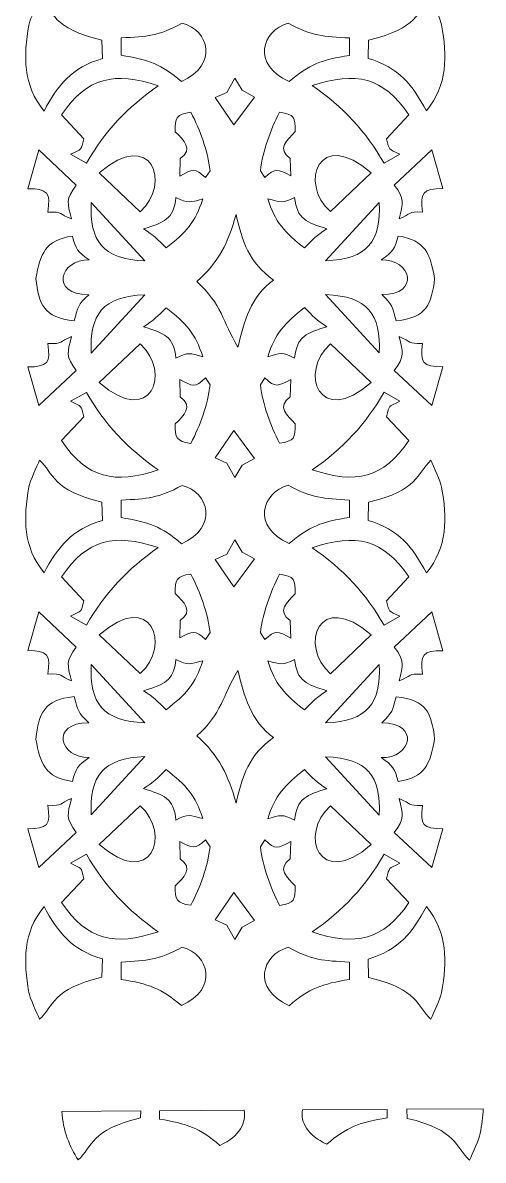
# Model space of a CAD drawing. Header units: centimetres. Extents: x 27.9 to 31.2, y -25.8 to -10.9.
# Drawn here: x 27.94 to 31.24, y -25.84 to -17.71 of the extents above; entities that cross this region are included whole.
import ezdxf

# ---------------------------------------------------------------- set-up
doc = ezdxf.new("R2010")
doc.units = ezdxf.units.CM
doc.header["$MEASUREMENT"] = 0
doc.layers.add('Katman 1', color=7, linetype='Continuous')

msp = doc.modelspace()

# ---------------------------------------------------------------- linework, layer by layer
at = {"layer": 'Katman 1', "color": 250, "lineweight": 20}
for points, knots in [([(28.06279, -17.53171), (28.04412, -17.57746), (27.99449, -17.68136), (27.98714, -17.72314), (27.94738, -17.94559), (27.94275, -18.15058), (28.09553, -18.338), (28.193, -18.15513), (28.29152, -18.02658), (28.51256, -17.96272), (28.51256, -17.96272), (28.50892, -17.83119), (28.50892, -17.83119), (28.15009, -17.74706), (28.16649, -17.62565), (28.06279, -17.53171)], [0, 0, 0, 0, 0.2, 0.2, 0.2, 0.4, 0.4, 0.4, 0.6, 0.6, 0.6, 0.8, 0.8, 0.8, 1, 1, 1, 1]), ([(30.86429, -17.53109), (30.88296, -17.57683), (30.93259, -17.68074), (30.93994, -17.72251), (30.9797, -17.94497), (30.98433, -18.14995), (30.83155, -18.33737), (30.73408, -18.15451), (30.63556, -18.02596), (30.41452, -17.96209), (30.41452, -17.96209), (30.41816, -17.83056), (30.41816, -17.83056), (30.77699, -17.74644), (30.76059, -17.62503), (30.86429, -17.53109)], [0, 0, 0, 0, 0.2, 0.2, 0.2, 0.4, 0.4, 0.4, 0.6, 0.6, 0.6, 0.8, 0.8, 0.8, 1, 1, 1, 1]), ([(28.64597, -17.93951), (28.64597, -17.93951), (28.64597, -17.81497), (28.64597, -17.81497), (28.8348, -17.80455), (28.91285, -17.80254), (29.08451, -17.70929), (29.27571, -17.76203), (29.34717, -18.00614), (29.07809, -18.12684), (28.93566, -18.00391), (28.84216, -17.97018), (28.64597, -17.93951)], [0, 0, 0, 0, 0.25, 0.25, 0.25, 0.5, 0.5, 0.5, 0.75, 0.75, 0.75, 1, 1, 1, 1]), ([(30.28111, -17.94014), (30.28111, -17.94014), (30.28111, -17.81559), (30.28111, -17.81559), (30.09228, -17.80518), (30.01423, -17.80316), (29.84257, -17.70992), (29.65137, -17.76266), (29.57991, -18.00676), (29.84899, -18.12747), (29.99142, -18.00454), (30.08492, -17.97081), (30.28111, -17.94014)], [0, 0, 0, 0, 0.25, 0.25, 0.25, 0.5, 0.5, 0.5, 0.75, 0.75, 0.75, 1, 1, 1, 1]), ([(28.91259, -18.15717), (28.69431, -18.3083), (28.52543, -18.48717), (28.39861, -18.71185), (28.39861, -18.71185), (28.2849, -18.64784), (28.2849, -18.64784), (28.37092, -18.60514), (28.35833, -18.62498), (28.38042, -18.53691), (28.38042, -18.53691), (28.22122, -18.36624), (28.22122, -18.36624), (28.40263, -18.09594), (28.60028, -18.05256), (28.91259, -18.15717)], [0, 0, 0, 0, 0.2, 0.2, 0.2, 0.4, 0.4, 0.4, 0.6, 0.6, 0.6, 0.8, 0.8, 0.8, 1, 1, 1, 1]), ([(30.01449, -18.15654), (30.23277, -18.30767), (30.40165, -18.48654), (30.52847, -18.71122), (30.52847, -18.71122), (30.64218, -18.64721), (30.64218, -18.64721), (30.55616, -18.60452), (30.56875, -18.62435), (30.54666, -18.53629), (30.54666, -18.53629), (30.70586, -18.36561), (30.70586, -18.36561), (30.52445, -18.09531), (30.3268, -18.05193), (30.01449, -18.15654)], [0, 0, 0, 0, 0.2, 0.2, 0.2, 0.4, 0.4, 0.4, 0.6, 0.6, 0.6, 0.8, 0.8, 0.8, 1, 1, 1, 1]), ([(29.45978, -18.10259), (29.45978, -18.10259), (29.40345, -18.2045), (29.40345, -18.2045), (29.40345, -18.2045), (29.31895, -18.24223), (29.31895, -18.24223), (29.31895, -18.24223), (29.45364, -18.43786), (29.45364, -18.43786), (29.45364, -18.43786), (29.60059, -18.23846), (29.60059, -18.23846), (29.60059, -18.23846), (29.514, -18.1898), (29.514, -18.1898), (29.514, -18.1898), (29.45978, -18.10259), (29.45978, -18.10259)], [0, 0, 0, 0, 0.1666667, 0.1666667, 0.1666667, 0.3333333, 0.3333333, 0.3333333, 0.5, 0.5, 0.5, 0.6666667, 0.6666667, 0.6666667, 0.8333333, 0.8333333, 0.8333333, 1, 1, 1, 1]), ([(29.14645, -18.34671), (29.03988, -18.3625), (29.03378, -18.38535), (29.03378, -18.48636), (29.09337, -18.54625), (29.16751, -18.61025), (29.07, -18.67886), (29.07, -18.67886), (29.06597, -18.80342), (29.06597, -18.80342), (29.1604, -18.7542), (29.17418, -18.74263), (29.25106, -18.81474), (29.25106, -18.81474), (29.28325, -18.76567), (29.28325, -18.76567), (29.26596, -18.61998), (29.21308, -18.47867), (29.14645, -18.34671)], [0, 0, 0, 0, 0.1666667, 0.1666667, 0.1666667, 0.3333333, 0.3333333, 0.3333333, 0.5, 0.5, 0.5, 0.6666667, 0.6666667, 0.6666667, 0.8333333, 0.8333333, 0.8333333, 1, 1, 1, 1]), ([(29.78063, -18.34608), (29.8872, -18.36187), (29.8933, -18.38472), (29.8933, -18.48574), (29.83371, -18.54563), (29.75957, -18.60962), (29.85708, -18.67824), (29.85708, -18.67824), (29.86111, -18.80279), (29.86111, -18.80279), (29.76668, -18.75357), (29.7529, -18.742), (29.67602, -18.81411), (29.67602, -18.81411), (29.64383, -18.76505), (29.64383, -18.76505), (29.66112, -18.61936), (29.714, -18.47805), (29.78063, -18.34608)], [0, 0, 0, 0, 0.1666667, 0.1666667, 0.1666667, 0.3333333, 0.3333333, 0.3333333, 0.5, 0.5, 0.5, 0.6666667, 0.6666667, 0.6666667, 0.8333333, 0.8333333, 0.8333333, 1, 1, 1, 1]), ([(28.49057, -18.78123), (28.49057, -18.78123), (28.78291, -19.05869), (28.78291, -19.05869), (29.00908, -18.85767), (28.86475, -18.4536), (28.49057, -18.78123)], [0, 0, 0, 0, 0.5, 0.5, 0.5, 1, 1, 1, 1]), ([(30.43651, -18.7806), (30.43651, -18.7806), (30.14417, -19.05807), (30.14417, -19.05807), (29.918, -18.85704), (30.06233, -18.45297), (30.43651, -18.7806)], [0, 0, 0, 0, 0.5, 0.5, 0.5, 1, 1, 1, 1]), ([(28.05722, -18.61668), (28.05722, -18.61668), (27.97812, -18.89415), (27.97812, -18.89415), (28.12105, -18.89415), (28.14293, -18.92193), (28.12257, -19.06192), (28.23485, -19.05713), (28.1987, -19.07418), (28.29109, -19.11031), (28.26245, -18.99521), (28.2491, -18.9707), (28.32549, -18.86834), (28.32549, -18.86834), (28.05722, -18.61668), (28.05722, -18.61668)], [0, 0, 0, 0, 0.2, 0.2, 0.2, 0.4, 0.4, 0.4, 0.6, 0.6, 0.6, 0.8, 0.8, 0.8, 1, 1, 1, 1]), ([(30.86986, -18.61606), (30.86986, -18.61606), (30.94896, -18.89352), (30.94896, -18.89352), (30.80603, -18.89352), (30.78415, -18.9213), (30.80451, -19.06129), (30.69223, -19.05651), (30.72838, -19.07356), (30.63599, -19.10969), (30.66463, -18.99458), (30.67798, -18.97007), (30.60159, -18.86771), (30.60159, -18.86771), (30.86986, -18.61606), (30.86986, -18.61606)], [0, 0, 0, 0, 0.2, 0.2, 0.2, 0.4, 0.4, 0.4, 0.6, 0.6, 0.6, 0.8, 0.8, 0.8, 1, 1, 1, 1]), ([(29.03876, -18.95669), (29.02312, -19.11327), (28.95227, -19.1358), (28.8073, -19.18114), (28.88269, -19.22914), (28.90693, -19.25488), (28.96854, -19.31776), (29.10782, -19.20963), (29.18107, -19.13115), (29.23122, -18.96645), (29.13824, -18.99177), (29.12781, -19.00226), (29.03876, -18.95669)], [0, 0, 0, 0, 0.25, 0.25, 0.25, 0.5, 0.5, 0.5, 0.75, 0.75, 0.75, 1, 1, 1, 1]), ([(29.88832, -18.95606), (29.90396, -19.11265), (29.97481, -19.13518), (30.11978, -19.18051), (30.04439, -19.22851), (30.02015, -19.25425), (29.95854, -19.31714), (29.81926, -19.20901), (29.74601, -19.13052), (29.69586, -18.96582), (29.78884, -18.99115), (29.79927, -19.00163), (29.88832, -18.95606)], [0, 0, 0, 0, 0.25, 0.25, 0.25, 0.5, 0.5, 0.5, 0.75, 0.75, 0.75, 1, 1, 1, 1]), ([(28.43258, -18.99313), (28.43258, -18.99313), (28.81656, -19.41042), (28.81656, -19.41042), (28.51486, -19.39886), (28.42075, -19.26967), (28.43258, -18.99313)], [0, 0, 0, 0, 0.5, 0.5, 0.5, 1, 1, 1, 1]), ([(30.4945, -18.9925), (30.4945, -18.9925), (30.11052, -19.40979), (30.11052, -19.40979), (30.41222, -19.39823), (30.50633, -19.26904), (30.4945, -18.9925)], [0, 0, 0, 0, 0.5, 0.5, 0.5, 1, 1, 1, 1]), ([(29.4826, -20.02732), (29.52441, -19.84973), (29.57462, -19.6608), (29.73837, -19.54727), (29.5588, -19.42216), (29.5149, -19.27117), (29.46959, -19.07829), (29.41398, -19.27816), (29.34667, -19.41794), (29.18871, -19.5589), (29.3669, -19.71849), (29.37375, -19.845), (29.4826, -20.02732)], [0, 0, 0, 0, 0.25, 0.25, 0.25, 0.5, 0.5, 0.5, 0.75, 0.75, 0.75, 1, 1, 1, 1]), ([(28.29798, -19.23291), (28.32244, -19.32475), (28.33284, -19.34508), (28.41835, -19.4039), (28.20559, -19.39767), (28.13512, -19.65233), (28.41491, -19.65233), (28.3341, -19.72814), (28.3384, -19.73936), (28.31173, -19.83945), (28.0904, -19.81638), (28.0595, -19.72092), (28.03658, -19.53618), (28.07034, -19.35956), (28.0995, -19.26293), (28.29798, -19.23291)], [0, 0, 0, 0, 0.2, 0.2, 0.2, 0.4, 0.4, 0.4, 0.6, 0.6, 0.6, 0.8, 0.8, 0.8, 1, 1, 1, 1]), ([(30.6291, -19.23228), (30.60464, -19.32412), (30.59424, -19.34445), (30.50873, -19.40328), (30.72149, -19.39704), (30.79196, -19.6517), (30.51217, -19.6517), (30.59298, -19.72751), (30.58868, -19.73873), (30.61535, -19.83882), (30.83668, -19.81575), (30.86758, -19.72029), (30.8905, -19.53556), (30.85674, -19.35893), (30.82758, -19.26231), (30.6291, -19.23228)], [0, 0, 0, 0, 0.2, 0.2, 0.2, 0.4, 0.4, 0.4, 0.6, 0.6, 0.6, 0.8, 0.8, 0.8, 1, 1, 1, 1]), ([(28.43258, -20.06967), (28.43258, -20.06967), (28.81656, -19.65238), (28.81656, -19.65238), (28.51486, -19.66394), (28.42075, -19.79313), (28.43258, -20.06967)], [0, 0, 0, 0, 0.5, 0.5, 0.5, 1, 1, 1, 1]), ([(30.4945, -20.06904), (30.4945, -20.06904), (30.11052, -19.65175), (30.11052, -19.65175), (30.41222, -19.66332), (30.50633, -19.7925), (30.4945, -20.06904)], [0, 0, 0, 0, 0.5, 0.5, 0.5, 1, 1, 1, 1]), ([(29.03876, -20.10611), (29.02312, -19.94953), (28.95227, -19.927), (28.8073, -19.88166), (28.88269, -19.83366), (28.90693, -19.80792), (28.96854, -19.74503), (29.10782, -19.85317), (29.18107, -19.93165), (29.23122, -20.09635), (29.13824, -20.07102), (29.12781, -20.06054), (29.03876, -20.10611)], [0, 0, 0, 0, 0.25, 0.25, 0.25, 0.5, 0.5, 0.5, 0.75, 0.75, 0.75, 1, 1, 1, 1]), ([(29.88832, -20.10548), (29.90396, -19.9489), (29.97481, -19.92637), (30.11978, -19.88103), (30.04439, -19.83303), (30.02015, -19.80729), (29.95854, -19.74441), (29.81926, -19.85254), (29.74601, -19.93102), (29.69586, -20.09572), (29.78884, -20.0704), (29.79927, -20.05991), (29.88832, -20.10548)], [0, 0, 0, 0, 0.25, 0.25, 0.25, 0.5, 0.5, 0.5, 0.75, 0.75, 0.75, 1, 1, 1, 1]), ([(28.05722, -20.44611), (28.05722, -20.44611), (27.97812, -20.16865), (27.97812, -20.16865), (28.12105, -20.16865), (28.14293, -20.14087), (28.12257, -20.00088), (28.23485, -20.00567), (28.1987, -19.98861), (28.29109, -19.95249), (28.26245, -20.06759), (28.2491, -20.0921), (28.32549, -20.19446), (28.32549, -20.19446), (28.05722, -20.44611), (28.05722, -20.44611)], [0, 0, 0, 0, 0.2, 0.2, 0.2, 0.4, 0.4, 0.4, 0.6, 0.6, 0.6, 0.8, 0.8, 0.8, 1, 1, 1, 1]), ([(28.49057, -20.28157), (28.49057, -20.28157), (28.78291, -20.0041), (28.78291, -20.0041), (29.00908, -20.20513), (28.86475, -20.6092), (28.49057, -20.28157)], [0, 0, 0, 0, 0.5, 0.5, 0.5, 1, 1, 1, 1]), ([(30.43651, -20.28094), (30.43651, -20.28094), (30.14417, -20.00348), (30.14417, -20.00348), (29.918, -20.2045), (30.06233, -20.60857), (30.43651, -20.28094)], [0, 0, 0, 0, 0.5, 0.5, 0.5, 1, 1, 1, 1]), ([(30.86986, -20.44549), (30.86986, -20.44549), (30.94896, -20.16802), (30.94896, -20.16802), (30.80603, -20.16802), (30.78415, -20.14024), (30.80451, -20.00025), (30.69223, -20.00504), (30.72838, -19.98799), (30.63599, -19.95186), (30.66463, -20.06696), (30.67798, -20.09148), (30.60159, -20.19383), (30.60159, -20.19383), (30.86986, -20.44549), (30.86986, -20.44549)], [0, 0, 0, 0, 0.2, 0.2, 0.2, 0.4, 0.4, 0.4, 0.6, 0.6, 0.6, 0.8, 0.8, 0.8, 1, 1, 1, 1]), ([(29.14645, -20.71609), (29.03988, -20.7003), (29.03378, -20.67745), (29.03378, -20.57644), (29.09337, -20.51654), (29.16751, -20.45255), (29.07, -20.38393), (29.07, -20.38393), (29.06597, -20.25938), (29.06597, -20.25938), (29.1604, -20.3086), (29.17418, -20.32017), (29.25106, -20.24806), (29.25106, -20.24806), (29.28325, -20.29712), (29.28325, -20.29712), (29.26596, -20.44281), (29.21308, -20.58413), (29.14645, -20.71609)], [0, 0, 0, 0, 0.1666667, 0.1666667, 0.1666667, 0.3333333, 0.3333333, 0.3333333, 0.5, 0.5, 0.5, 0.6666667, 0.6666667, 0.6666667, 0.8333333, 0.8333333, 0.8333333, 1, 1, 1, 1]), ([(29.78063, -20.71546), (29.8872, -20.69967), (29.8933, -20.67682), (29.8933, -20.57581), (29.83371, -20.51592), (29.75957, -20.45192), (29.85708, -20.38331), (29.85708, -20.38331), (29.86111, -20.25875), (29.86111, -20.25875), (29.76668, -20.30797), (29.7529, -20.31954), (29.67602, -20.24743), (29.67602, -20.24743), (29.64383, -20.2965), (29.64383, -20.2965), (29.66112, -20.44219), (29.714, -20.5835), (29.78063, -20.71546)], [0, 0, 0, 0, 0.1666667, 0.1666667, 0.1666667, 0.3333333, 0.3333333, 0.3333333, 0.5, 0.5, 0.5, 0.6666667, 0.6666667, 0.6666667, 0.8333333, 0.8333333, 0.8333333, 1, 1, 1, 1]), ([(28.91259, -20.90563), (28.69431, -20.7545), (28.52543, -20.57563), (28.39861, -20.35095), (28.39861, -20.35095), (28.2849, -20.41496), (28.2849, -20.41496), (28.37092, -20.45765), (28.35833, -20.43782), (28.38042, -20.52588), (28.38042, -20.52588), (28.22122, -20.69656), (28.22122, -20.69656), (28.40263, -20.96686), (28.60028, -21.01024), (28.91259, -20.90563)], [0, 0, 0, 0, 0.2, 0.2, 0.2, 0.4, 0.4, 0.4, 0.6, 0.6, 0.6, 0.8, 0.8, 0.8, 1, 1, 1, 1]), ([(30.01449, -20.905), (30.23277, -20.75388), (30.40165, -20.57501), (30.52847, -20.35033), (30.52847, -20.35033), (30.64218, -20.41433), (30.64218, -20.41433), (30.55616, -20.45703), (30.56875, -20.43719), (30.54666, -20.52526), (30.54666, -20.52526), (30.70586, -20.69593), (30.70586, -20.69593), (30.52445, -20.96623), (30.3268, -21.00961), (30.01449, -20.905)], [0, 0, 0, 0, 0.2, 0.2, 0.2, 0.4, 0.4, 0.4, 0.6, 0.6, 0.6, 0.8, 0.8, 0.8, 1, 1, 1, 1]), ([(29.45978, -20.96021), (29.45978, -20.96021), (29.40345, -20.8583), (29.40345, -20.8583), (29.40345, -20.8583), (29.31895, -20.82057), (29.31895, -20.82057), (29.31895, -20.82057), (29.45364, -20.62494), (29.45364, -20.62494), (29.45364, -20.62494), (29.60059, -20.82434), (29.60059, -20.82434), (29.60059, -20.82434), (29.514, -20.873), (29.514, -20.873), (29.514, -20.873), (29.45978, -20.96021), (29.45978, -20.96021)], [0, 0, 0, 0, 0.1666667, 0.1666667, 0.1666667, 0.3333333, 0.3333333, 0.3333333, 0.5, 0.5, 0.5, 0.6666667, 0.6666667, 0.6666667, 0.8333333, 0.8333333, 0.8333333, 1, 1, 1, 1]), ([(28.06279, -20.83627), (28.04412, -20.88202), (27.99449, -20.98593), (27.98714, -21.0277), (27.94738, -21.25015), (27.94275, -21.45514), (28.09553, -21.64256), (28.193, -21.4597), (28.29152, -21.33115), (28.51256, -21.26728), (28.51256, -21.26728), (28.50892, -21.13575), (28.50892, -21.13575), (28.15009, -21.05163), (28.16649, -20.93021), (28.06279, -20.83627)], [0, 0, 0, 0, 0.2, 0.2, 0.2, 0.4, 0.4, 0.4, 0.6, 0.6, 0.6, 0.8, 0.8, 0.8, 1, 1, 1, 1]), ([(30.86429, -20.8369), (30.88296, -20.88265), (30.93259, -20.98655), (30.93994, -21.02832), (30.9797, -21.25078), (30.98433, -21.45577), (30.83155, -21.64319), (30.73408, -21.46032), (30.63556, -21.33177), (30.41452, -21.26791), (30.41452, -21.26791), (30.41816, -21.13638), (30.41816, -21.13638), (30.77699, -21.05225), (30.76059, -20.93084), (30.86429, -20.8369)], [0, 0, 0, 0, 0.2, 0.2, 0.2, 0.4, 0.4, 0.4, 0.6, 0.6, 0.6, 0.8, 0.8, 0.8, 1, 1, 1, 1]), ([(28.64597, -21.24658), (28.64597, -21.24658), (28.64597, -21.12203), (28.64597, -21.12203), (28.8348, -21.11162), (28.91285, -21.1096), (29.08451, -21.01636), (29.27571, -21.0691), (29.34717, -21.3132), (29.07809, -21.43391), (28.93566, -21.31098), (28.84216, -21.27725), (28.64597, -21.24658)], [0, 0, 0, 0, 0.25, 0.25, 0.25, 0.5, 0.5, 0.5, 0.75, 0.75, 0.75, 1, 1, 1, 1]), ([(30.28111, -21.24595), (30.28111, -21.24595), (30.28111, -21.12141), (30.28111, -21.12141), (30.09228, -21.11099), (30.01423, -21.10898), (29.84257, -21.01573), (29.65137, -21.06847), (29.57991, -21.31258), (29.84899, -21.43328), (29.99142, -21.31036), (30.08492, -21.27663), (30.28111, -21.24595)], [0, 0, 0, 0, 0.25, 0.25, 0.25, 0.5, 0.5, 0.5, 0.75, 0.75, 0.75, 1, 1, 1, 1]), ([(28.91259, -21.46173), (28.69431, -21.61286), (28.52543, -21.79173), (28.39861, -22.01641), (28.39861, -22.01641), (28.2849, -21.9524), (28.2849, -21.9524), (28.37092, -21.90971), (28.35833, -21.92954), (28.38042, -21.84148), (28.38042, -21.84148), (28.22122, -21.6708), (28.22122, -21.6708), (28.40263, -21.4005), (28.60028, -21.35712), (28.91259, -21.46173)], [0, 0, 0, 0, 0.2, 0.2, 0.2, 0.4, 0.4, 0.4, 0.6, 0.6, 0.6, 0.8, 0.8, 0.8, 1, 1, 1, 1]), ([(30.01449, -21.46236), (30.23277, -21.61348), (30.40165, -21.79235), (30.52847, -22.01703), (30.52847, -22.01703), (30.64218, -21.95303), (30.64218, -21.95303), (30.55616, -21.91033), (30.56875, -21.93017), (30.54666, -21.8421), (30.54666, -21.8421), (30.70586, -21.67143), (30.70586, -21.67143), (30.52445, -21.40113), (30.3268, -21.35775), (30.01449, -21.46236)], [0, 0, 0, 0, 0.2, 0.2, 0.2, 0.4, 0.4, 0.4, 0.6, 0.6, 0.6, 0.8, 0.8, 0.8, 1, 1, 1, 1]), ([(29.45978, -21.40715), (29.45978, -21.40715), (29.40345, -21.50906), (29.40345, -21.50906), (29.40345, -21.50906), (29.31895, -21.54679), (29.31895, -21.54679), (29.31895, -21.54679), (29.45364, -21.74242), (29.45364, -21.74242), (29.45364, -21.74242), (29.60059, -21.54302), (29.60059, -21.54302), (29.60059, -21.54302), (29.514, -21.49436), (29.514, -21.49436), (29.514, -21.49436), (29.45978, -21.40715), (29.45978, -21.40715)], [0, 0, 0, 0, 0.1666667, 0.1666667, 0.1666667, 0.3333333, 0.3333333, 0.3333333, 0.5, 0.5, 0.5, 0.6666667, 0.6666667, 0.6666667, 0.8333333, 0.8333333, 0.8333333, 1, 1, 1, 1]), ([(29.14645, -21.65127), (29.03988, -21.66706), (29.03378, -21.68991), (29.03378, -21.79092), (29.09337, -21.85082), (29.16751, -21.91481), (29.07, -21.98343), (29.07, -21.98343), (29.06597, -22.10798), (29.06597, -22.10798), (29.1604, -22.05876), (29.17418, -22.04719), (29.25106, -22.1193), (29.25106, -22.1193), (29.28325, -22.07024), (29.28325, -22.07024), (29.26596, -21.92455), (29.21308, -21.78323), (29.14645, -21.65127)], [0, 0, 0, 0, 0.1666667, 0.1666667, 0.1666667, 0.3333333, 0.3333333, 0.3333333, 0.5, 0.5, 0.5, 0.6666667, 0.6666667, 0.6666667, 0.8333333, 0.8333333, 0.8333333, 1, 1, 1, 1]), ([(29.78063, -21.6519), (29.8872, -21.66769), (29.8933, -21.69054), (29.8933, -21.79155), (29.83371, -21.85144), (29.75957, -21.91544), (29.85708, -21.98405), (29.85708, -21.98405), (29.86111, -22.10861), (29.86111, -22.10861), (29.76668, -22.05939), (29.7529, -22.04782), (29.67602, -22.11993), (29.67602, -22.11993), (29.64383, -22.07086), (29.64383, -22.07086), (29.66112, -21.92517), (29.714, -21.78386), (29.78063, -21.6519)], [0, 0, 0, 0, 0.1666667, 0.1666667, 0.1666667, 0.3333333, 0.3333333, 0.3333333, 0.5, 0.5, 0.5, 0.6666667, 0.6666667, 0.6666667, 0.8333333, 0.8333333, 0.8333333, 1, 1, 1, 1]), ([(28.49057, -22.08579), (28.49057, -22.08579), (28.78291, -22.36326), (28.78291, -22.36326), (29.00908, -22.16223), (28.86475, -21.75816), (28.49057, -22.08579)], [0, 0, 0, 0, 0.5, 0.5, 0.5, 1, 1, 1, 1]), ([(30.43651, -22.08642), (30.43651, -22.08642), (30.14417, -22.36388), (30.14417, -22.36388), (29.918, -22.16286), (30.06233, -21.75879), (30.43651, -22.08642)], [0, 0, 0, 0, 0.5, 0.5, 0.5, 1, 1, 1, 1]), ([(28.05722, -21.92125), (28.05722, -21.92125), (27.97812, -22.19871), (27.97812, -22.19871), (28.12105, -22.19871), (28.14293, -22.22649), (28.12257, -22.36648), (28.23485, -22.36169), (28.1987, -22.37875), (28.29109, -22.41487), (28.26245, -22.29977), (28.2491, -22.27526), (28.32549, -22.1729), (28.32549, -22.1729), (28.05722, -21.92125), (28.05722, -21.92125)], [0, 0, 0, 0, 0.2, 0.2, 0.2, 0.4, 0.4, 0.4, 0.6, 0.6, 0.6, 0.8, 0.8, 0.8, 1, 1, 1, 1]), ([(30.86986, -21.92187), (30.86986, -21.92187), (30.94896, -22.19934), (30.94896, -22.19934), (30.80603, -22.19934), (30.78415, -22.22712), (30.80451, -22.36711), (30.69223, -22.36232), (30.72838, -22.37937), (30.63599, -22.4155), (30.66463, -22.3004), (30.67798, -22.27588), (30.60159, -22.17353), (30.60159, -22.17353), (30.86986, -21.92187), (30.86986, -21.92187)], [0, 0, 0, 0, 0.2, 0.2, 0.2, 0.4, 0.4, 0.4, 0.6, 0.6, 0.6, 0.8, 0.8, 0.8, 1, 1, 1, 1]), ([(28.43258, -22.29769), (28.43258, -22.29769), (28.81656, -22.71498), (28.81656, -22.71498), (28.51486, -22.70342), (28.42075, -22.57423), (28.43258, -22.29769)], [0, 0, 0, 0, 0.5, 0.5, 0.5, 1, 1, 1, 1]), ([(29.03876, -22.26125), (29.02312, -22.41783), (28.95227, -22.44036), (28.8073, -22.4857), (28.88269, -22.5337), (28.90693, -22.55944), (28.96854, -22.62233), (29.10782, -22.51419), (29.18107, -22.43571), (29.23122, -22.27101), (29.13824, -22.29634), (29.12781, -22.30682), (29.03876, -22.26125)], [0, 0, 0, 0, 0.25, 0.25, 0.25, 0.5, 0.5, 0.5, 0.75, 0.75, 0.75, 1, 1, 1, 1]), ([(29.88832, -22.26188), (29.90396, -22.41846), (29.97481, -22.44099), (30.11978, -22.48633), (30.04439, -22.53433), (30.02015, -22.56007), (29.95854, -22.62295), (29.81926, -22.51482), (29.74601, -22.43634), (29.69586, -22.27164), (29.78884, -22.29696), (29.79927, -22.30745), (29.88832, -22.26188)], [0, 0, 0, 0, 0.25, 0.25, 0.25, 0.5, 0.5, 0.5, 0.75, 0.75, 0.75, 1, 1, 1, 1]), ([(30.4945, -22.29832), (30.4945, -22.29832), (30.11052, -22.71561), (30.11052, -22.71561), (30.41222, -22.70404), (30.50633, -22.57486), (30.4945, -22.29832)], [0, 0, 0, 0, 0.5, 0.5, 0.5, 1, 1, 1, 1]), ([(29.4826, -22.34004), (29.52441, -22.51763), (29.57462, -22.70656), (29.73837, -22.82009), (29.5588, -22.9452), (29.5149, -23.09619), (29.46959, -23.28907), (29.41398, -23.0892), (29.34667, -22.94942), (29.18871, -22.80846), (29.3669, -22.64887), (29.37375, -22.52236), (29.4826, -22.34004)], [0, 0, 0, 0, 0.25, 0.25, 0.25, 0.5, 0.5, 0.5, 0.75, 0.75, 0.75, 1, 1, 1, 1]), ([(28.29798, -23.13445), (28.32244, -23.04261), (28.33284, -23.02228), (28.41835, -22.96346), (28.20559, -22.96969), (28.13512, -22.71503), (28.41491, -22.71503), (28.3341, -22.63922), (28.3384, -22.628), (28.31173, -22.52791), (28.0904, -22.55098), (28.0595, -22.64644), (28.03658, -22.83118), (28.07034, -23.0078), (28.0995, -23.10443), (28.29798, -23.13445)], [0, 0, 0, 0, 0.2, 0.2, 0.2, 0.4, 0.4, 0.4, 0.6, 0.6, 0.6, 0.8, 0.8, 0.8, 1, 1, 1, 1]), ([(30.6291, -23.13508), (30.60464, -23.04324), (30.59424, -23.02291), (30.50873, -22.96408), (30.72149, -22.97032), (30.79196, -22.71566), (30.51217, -22.71566), (30.59298, -22.63985), (30.58868, -22.62863), (30.61535, -22.52854), (30.83668, -22.55161), (30.86758, -22.64707), (30.8905, -22.8318), (30.85674, -23.00843), (30.82758, -23.10505), (30.6291, -23.13508)], [0, 0, 0, 0, 0.2, 0.2, 0.2, 0.4, 0.4, 0.4, 0.6, 0.6, 0.6, 0.8, 0.8, 0.8, 1, 1, 1, 1]), ([(28.43258, -23.37423), (28.43258, -23.37423), (28.81656, -22.95694), (28.81656, -22.95694), (28.51486, -22.9685), (28.42075, -23.09769), (28.43258, -23.37423)], [0, 0, 0, 0, 0.5, 0.5, 0.5, 1, 1, 1, 1]), ([(30.4945, -23.37486), (30.4945, -23.37486), (30.11052, -22.95757), (30.11052, -22.95757), (30.41222, -22.96913), (30.50633, -23.09832), (30.4945, -23.37486)], [0, 0, 0, 0, 0.5, 0.5, 0.5, 1, 1, 1, 1]), ([(29.03876, -23.41067), (29.02312, -23.25409), (28.95227, -23.23156), (28.8073, -23.18622), (28.88269, -23.13822), (28.90693, -23.11248), (28.96854, -23.0496), (29.10782, -23.15773), (29.18107, -23.23621), (29.23122, -23.40091), (29.13824, -23.37559), (29.12781, -23.3651), (29.03876, -23.41067)], [0, 0, 0, 0, 0.25, 0.25, 0.25, 0.5, 0.5, 0.5, 0.75, 0.75, 0.75, 1, 1, 1, 1]), ([(29.88832, -23.4113), (29.90396, -23.25471), (29.97481, -23.23218), (30.11978, -23.18685), (30.04439, -23.13885), (30.02015, -23.11311), (29.95854, -23.05022), (29.81926, -23.15835), (29.74601, -23.23684), (29.69586, -23.40154), (29.78884, -23.37621), (29.79927, -23.36573), (29.88832, -23.4113)], [0, 0, 0, 0, 0.25, 0.25, 0.25, 0.5, 0.5, 0.5, 0.75, 0.75, 0.75, 1, 1, 1, 1]), ([(28.05722, -23.75068), (28.05722, -23.75068), (27.97812, -23.47321), (27.97812, -23.47321), (28.12105, -23.47321), (28.14293, -23.44543), (28.12257, -23.30544), (28.23485, -23.31023), (28.1987, -23.29318), (28.29109, -23.25705), (28.26245, -23.37215), (28.2491, -23.39666), (28.32549, -23.49902), (28.32549, -23.49902), (28.05722, -23.75068), (28.05722, -23.75068)], [0, 0, 0, 0, 0.2, 0.2, 0.2, 0.4, 0.4, 0.4, 0.6, 0.6, 0.6, 0.8, 0.8, 0.8, 1, 1, 1, 1]), ([(30.86986, -23.7513), (30.86986, -23.7513), (30.94896, -23.47384), (30.94896, -23.47384), (30.80603, -23.47384), (30.78415, -23.44606), (30.80451, -23.30607), (30.69223, -23.31085), (30.72838, -23.2938), (30.63599, -23.25767), (30.66463, -23.37278), (30.67798, -23.39729), (30.60159, -23.49965), (30.60159, -23.49965), (30.86986, -23.7513), (30.86986, -23.7513)], [0, 0, 0, 0, 0.2, 0.2, 0.2, 0.4, 0.4, 0.4, 0.6, 0.6, 0.6, 0.8, 0.8, 0.8, 1, 1, 1, 1]), ([(28.49057, -23.58613), (28.49057, -23.58613), (28.78291, -23.30867), (28.78291, -23.30867), (29.00908, -23.50969), (28.86475, -23.91376), (28.49057, -23.58613)], [0, 0, 0, 0, 0.5, 0.5, 0.5, 1, 1, 1, 1]), ([(30.43651, -23.58676), (30.43651, -23.58676), (30.14417, -23.30929), (30.14417, -23.30929), (29.918, -23.51032), (30.06233, -23.91439), (30.43651, -23.58676)], [0, 0, 0, 0, 0.5, 0.5, 0.5, 1, 1, 1, 1]), ([(29.14645, -24.02065), (29.03988, -24.00486), (29.03378, -23.98201), (29.03378, -23.881), (29.09337, -23.82111), (29.16751, -23.75711), (29.07, -23.6885), (29.07, -23.6885), (29.06597, -23.56394), (29.06597, -23.56394), (29.1604, -23.61316), (29.17418, -23.62473), (29.25106, -23.55262), (29.25106, -23.55262), (29.28325, -23.60169), (29.28325, -23.60169), (29.26596, -23.74738), (29.21308, -23.88869), (29.14645, -24.02065)], [0, 0, 0, 0, 0.1666667, 0.1666667, 0.1666667, 0.3333333, 0.3333333, 0.3333333, 0.5, 0.5, 0.5, 0.6666667, 0.6666667, 0.6666667, 0.8333333, 0.8333333, 0.8333333, 1, 1, 1, 1]), ([(29.78063, -24.02128), (29.8872, -24.00549), (29.8933, -23.98264), (29.8933, -23.88162), (29.83371, -23.82173), (29.75957, -23.75774), (29.85708, -23.68912), (29.85708, -23.68912), (29.86111, -23.56457), (29.86111, -23.56457), (29.76668, -23.61379), (29.7529, -23.62536), (29.67602, -23.55325), (29.67602, -23.55325), (29.64383, -23.60231), (29.64383, -23.60231), (29.66112, -23.748), (29.714, -23.88931), (29.78063, -24.02128)], [0, 0, 0, 0, 0.1666667, 0.1666667, 0.1666667, 0.3333333, 0.3333333, 0.3333333, 0.5, 0.5, 0.5, 0.6666667, 0.6666667, 0.6666667, 0.8333333, 0.8333333, 0.8333333, 1, 1, 1, 1]), ([(28.91259, -24.21019), (28.69431, -24.05906), (28.52543, -23.88019), (28.39861, -23.65551), (28.39861, -23.65551), (28.2849, -23.71952), (28.2849, -23.71952), (28.37092, -23.76222), (28.35833, -23.74238), (28.38042, -23.83045), (28.38042, -23.83045), (28.22122, -24.00112), (28.22122, -24.00112), (28.40263, -24.27142), (28.60028, -24.3148), (28.91259, -24.21019)], [0, 0, 0, 0, 0.2, 0.2, 0.2, 0.4, 0.4, 0.4, 0.6, 0.6, 0.6, 0.8, 0.8, 0.8, 1, 1, 1, 1]), ([(30.01449, -24.21082), (30.23277, -24.05969), (30.40165, -23.88082), (30.52847, -23.65614), (30.52847, -23.65614), (30.64218, -23.72015), (30.64218, -23.72015), (30.55616, -23.76284), (30.56875, -23.74301), (30.54666, -23.83107), (30.54666, -23.83107), (30.70586, -24.00175), (30.70586, -24.00175), (30.52445, -24.27205), (30.3268, -24.31543), (30.01449, -24.21082)], [0, 0, 0, 0, 0.2, 0.2, 0.2, 0.4, 0.4, 0.4, 0.6, 0.6, 0.6, 0.8, 0.8, 0.8, 1, 1, 1, 1]), ([(29.45978, -24.26477), (29.45978, -24.26477), (29.40345, -24.16286), (29.40345, -24.16286), (29.40345, -24.16286), (29.31895, -24.12513), (29.31895, -24.12513), (29.31895, -24.12513), (29.45364, -23.9295), (29.45364, -23.9295), (29.45364, -23.9295), (29.60059, -24.1289), (29.60059, -24.1289), (29.60059, -24.1289), (29.514, -24.17756), (29.514, -24.17756), (29.514, -24.17756), (29.45978, -24.26477), (29.45978, -24.26477)], [0, 0, 0, 0, 0.1666667, 0.1666667, 0.1666667, 0.3333333, 0.3333333, 0.3333333, 0.5, 0.5, 0.5, 0.6666667, 0.6666667, 0.6666667, 0.8333333, 0.8333333, 0.8333333, 1, 1, 1, 1]), ([(28.06279, -24.83565), (28.04412, -24.7899), (27.99449, -24.686), (27.98714, -24.64422), (27.94738, -24.42177), (27.94275, -24.21678), (28.09553, -24.02936), (28.193, -24.21223), (28.29152, -24.34078), (28.51256, -24.40464), (28.51256, -24.40464), (28.50892, -24.53617), (28.50892, -24.53617), (28.15009, -24.6203), (28.16649, -24.74171), (28.06279, -24.83565)], [0, 0, 0, 0, 0.2, 0.2, 0.2, 0.4, 0.4, 0.4, 0.6, 0.6, 0.6, 0.8, 0.8, 0.8, 1, 1, 1, 1]), ([(30.86429, -24.83627), (30.88296, -24.79053), (30.93259, -24.68662), (30.93994, -24.64485), (30.9797, -24.42239), (30.98433, -24.21741), (30.83155, -24.02999), (30.73408, -24.21285), (30.63556, -24.3414), (30.41452, -24.40527), (30.41452, -24.40527), (30.41816, -24.5368), (30.41816, -24.5368), (30.77699, -24.62092), (30.76059, -24.74233), (30.86429, -24.83627)], [0, 0, 0, 0, 0.2, 0.2, 0.2, 0.4, 0.4, 0.4, 0.6, 0.6, 0.6, 0.8, 0.8, 0.8, 1, 1, 1, 1]), ([(28.64597, -24.55114), (28.64597, -24.55114), (28.64597, -24.4266), (28.64597, -24.4266), (28.8348, -24.41618), (28.91285, -24.41417), (29.08451, -24.32092), (29.27571, -24.37366), (29.34717, -24.61777), (29.07809, -24.73847), (28.93566, -24.61554), (28.84216, -24.58181), (28.64597, -24.55114)], [0, 0, 0, 0, 0.25, 0.25, 0.25, 0.5, 0.5, 0.5, 0.75, 0.75, 0.75, 1, 1, 1, 1]), ([(30.28111, -24.55177), (30.28111, -24.55177), (30.28111, -24.42722), (30.28111, -24.42722), (30.09228, -24.41681), (30.01423, -24.41479), (29.84257, -24.32155), (29.65137, -24.37429), (29.57991, -24.61839), (29.84899, -24.7391), (29.99142, -24.61617), (30.08492, -24.58244), (30.28111, -24.55177)], [0, 0, 0, 0, 0.25, 0.25, 0.25, 0.5, 0.5, 0.5, 0.75, 0.75, 0.75, 1, 1, 1, 1]), ([(28.22367, -25.49509), (28.22367, -25.49509), (28.78695, -25.49167), (28.78695, -25.49167), (28.78695, -25.49167), (28.78554, -25.54262), (28.78554, -25.54262), (28.42671, -25.62675), (28.44311, -25.74816), (28.33941, -25.8421), (28.2798, -25.74941), (28.22814, -25.63371), (28.22367, -25.49509)], [0, 0, 0, 0, 0.25, 0.25, 0.25, 0.5, 0.5, 0.5, 0.75, 0.75, 0.75, 1, 1, 1, 1]), ([(28.92099, -25.49086), (28.92099, -25.49086), (29.52642, -25.48719), (29.52642, -25.48719), (29.54347, -25.57416), (29.49695, -25.67395), (29.35311, -25.73847), (29.21068, -25.61554), (29.11718, -25.58181), (28.92099, -25.55114), (28.92099, -25.55114), (28.92099, -25.49086), (28.92099, -25.49086)], [0, 0, 0, 0, 0.25, 0.25, 0.25, 0.5, 0.5, 0.5, 0.75, 0.75, 0.75, 1, 1, 1, 1]), ([(29.94426, -25.48465), (29.94426, -25.48465), (30.55076, -25.48097), (30.55076, -25.48097), (30.55076, -25.48097), (30.55076, -25.54266), (30.55076, -25.54266), (30.35457, -25.57333), (30.26107, -25.60706), (30.11864, -25.72999), (29.97807, -25.66693), (29.93043, -25.57018), (29.94426, -25.48465)], [0, 0, 0, 0, 0.25, 0.25, 0.25, 0.5, 0.5, 0.5, 0.75, 0.75, 0.75, 1, 1, 1, 1]), ([(30.69264, -25.48011), (30.69264, -25.48011), (31.23837, -25.4768), (31.23837, -25.4768), (31.23518, -25.53443), (31.22699, -25.59336), (31.21623, -25.65356), (31.20888, -25.69533), (31.15925, -25.79924), (31.14058, -25.84498), (31.03688, -25.75104), (31.05328, -25.62963), (30.69445, -25.54551), (30.69445, -25.54551), (30.69264, -25.48011), (30.69264, -25.48011)], [0, 0, 0, 0, 0.2, 0.2, 0.2, 0.4, 0.4, 0.4, 0.6, 0.6, 0.6, 0.8, 0.8, 0.8, 1, 1, 1, 1])]:
    msp.add_open_spline(points, degree=3, knots=knots, dxfattribs=at)

doc.saveas('drawing.dxf')
